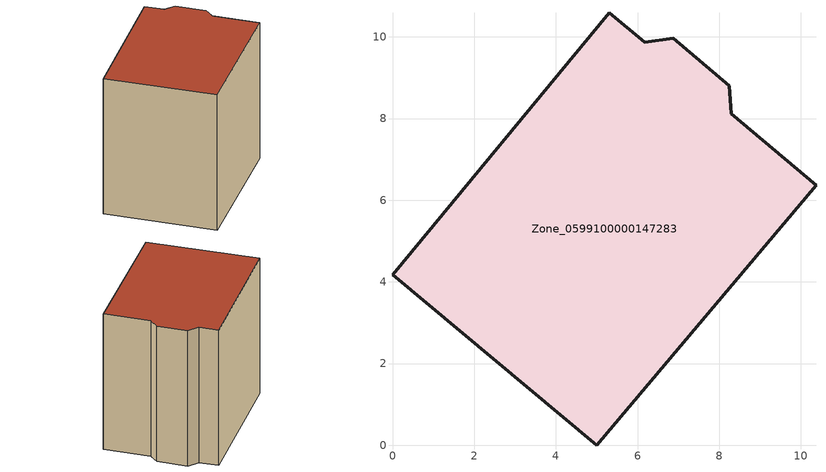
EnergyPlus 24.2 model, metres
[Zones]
Zone_0599100000147283
 floor ground (C_G): 10.37,6.37 5,0 0,4.17 5.31,10.59 6.18,9.87 6.88,9.96 8.25,8.8 8.3,8.12 z0
 wall outside (C_F): 5,0 10.37,6.37 8.3,8.12 8.25,8.8 6.88,9.96 6.18,9.87 5.31,10.59 0,4.17 5,0 z0:8.58
 roof outside (C_R): 8.25,8.8 6.88,9.96 6.18,9.87 5.31,10.59 0,4.17 5,0 10.37,6.37 8.3,8.12 z8.58
[BUILDING]
Pand.0599100000147283: North Axis=0; Terrain=City; Loads Convergence Tolerance Value=0.04; Temperature Convergence Tolerance Value=0.4; Solar Distribution=FullExterior; Maximum Number of Warmup Days=25; Minimum Number of Warmup Days=1
[Site:Location]
Rotterdam.The.Hague.AP_ZH_NLD Design_Conditions: Latitude=51.96; Longitude=4.45; Time Zone=1; Elevation=-4.5
[SITE:GROUNDTEMPERATURE:BUILDINGSURFACE]
18, 18, 18, 18, 18, 18, 18, 18, 18, 18, 18, 18
[MATERIAL] Thermal Absorptance=0.9; Solar Absorptance=0.7; Visible Absorptance=0.7
Name | Roughness | Thickness | Conductivity | Density | Specific Heat
G.TI.1946 | MediumSmooth | 0.15 | 1 | 540 | 1210
F.TI.1946 | Rough | 0.3 | 0.857143 | 1920 | 840
R.TI.1946 | MediumRough | 0.2 | 0.1 | 1500 | 1000
[CONSTRUCTION]
C_G: G.TI.1946
C_F: F.TI.1946
C_R: R.TI.1946
[ZONE]
Zone_0599100000147283: Type=1; Multiplier=1; Ceiling Height=Autocalculate; Volume=Autocalculate; Floor Area=autocalculate; Part of Total Floor Area=Yes
[ZONEINFILTRATION:DESIGNFLOWRATE]
Infil_Zone_0599100000147283: Zone or ZoneList or Space or SpaceList=Zone_0599100000147283; Schedule=AlwaysOn; Design Flow Rate Calculation Method=Flow/Area; Flow Rate per Floor Area=0.003; Constant Term Coefficient=1; Temperature Term Coefficient=0; Velocity Term Coefficient=0; Velocity Squared Term Coefficient=0
[HVACTEMPLATE:ZONE:IDEALLOADSAIRSYSTEM]
Zone_0599100000147283: Maximum Heating Supply Air Temperature=50; Minimum Cooling Supply Air Temperature=13; Maximum Heating Supply Air Humidity Ratio=0.0156; Minimum Cooling Supply Air Humidity Ratio=0.0077; Heating Limit=NoLimit; Cooling Limit=NoLimit; Dehumidification Control Type=ConstantSensibleHeatRatio; Cooling Sensible Heat Ratio=0.7; Dehumidification Setpoint=60; Humidification Control Type=None; Humidification Setpoint=30; Outdoor Air Method=None; Outdoor Air Flow Rate per Person=0.00944; Outdoor Air Flow Rate per Zone Floor Area=0; Outdoor Air Flow Rate per Zone=0; Demand Controlled Ventilation Type=None; Outdoor Air Economizer Type=NoEconomizer; Heat Recovery Type=None; Sensible Heat Recovery Effectiveness=0.7; Latent Heat Recovery Effectiveness=0.65
[ZONECONTROL:THERMOSTAT]
ThermostatControl_Zone_0599100000147283: Zone or ZoneList=Zone_0599100000147283; Control Type Schedule=DualSetpointControlType; Control 1=Thermostat_Zone_0599100000147283; Temperature Difference Between Cutout And Setpoint=0
[THERMOSTATSETPOINT:DUALSETPOINT]
Thermostat_Zone_0599100000147283: Heating Setpoint Temperature Schedule=HeatingSetpoint_Zone_0599100000147283; Cooling Setpoint Temperature Schedule=CoolingSetpoint_Zone_0599100000147283
[SCHEDULE:COMPACT]
HeatingSetpoint_Zone_0599100000147283: Through: 12/31, For: AllDays, Until: 24:00, 21
CoolingSetpoint_Zone_0599100000147283: Through: 12/31, For: AllDays, Until: 24:00, 24
DualSetpointControlType: Through: 12/31, For: AllDays, Until: 24:00, 4
AlwaysOn: Through: 12/31, For: AllDays, Until: 24:00, 1
